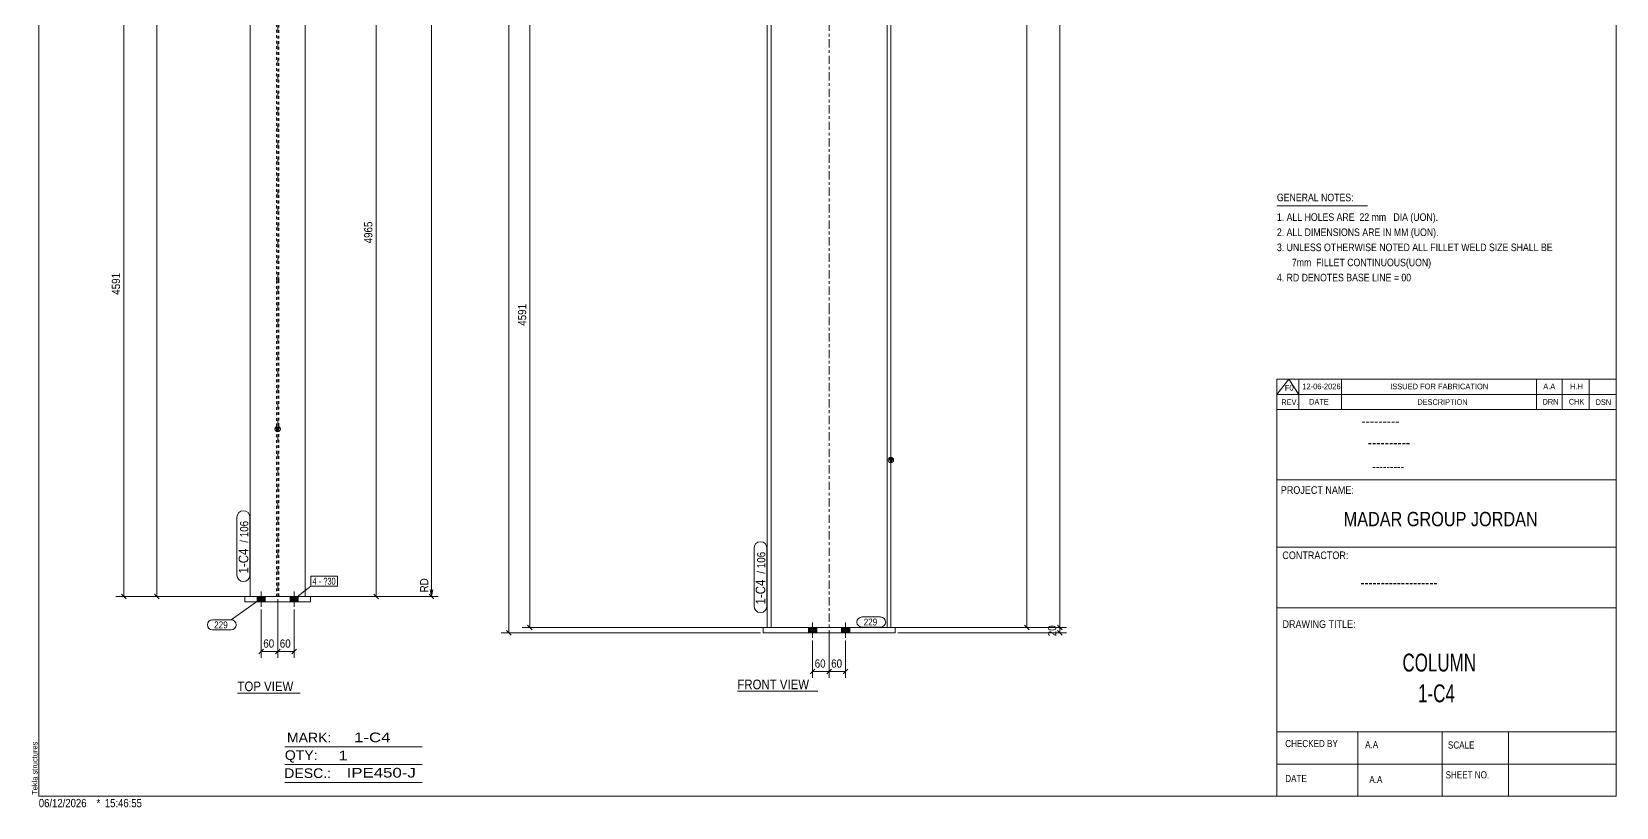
# Model space of a CAD drawing. Header units: millimetres. Extents: x 2 to 579, y 1 to 825.
# Drawn here: x 2 to 579, y 1 to 283 of the extents above; entities that cross this region are included whole.
import ezdxf

# ---------------------------------------------------------------- set-up
doc = ezdxf.new("R2010")
doc.units = ezdxf.units.MM
for name, pattern in [('XKITLINE00', [0]), ('XKITLINE01', [4, 1, -1, 1, -1]), ('XKITLINE03', [6, 3, -1, 1, -1])]:
    doc.linetypes.add(name, pattern=pattern)
for name, color, linetype, lineweight in [('Bolt', 3, 'Continuous', 0), ('BoltMark', 7, 'Continuous', 0), ('Dimensions', 7, 'Continuous', 0), ('DrawingSheet', 5, 'Continuous', 0), ('OtherObjectType', 7, 'Continuous', 0), ('Part', 2, 'Continuous', 0), ('PartMark', 7, 'Continuous', 0)]:
    doc.layers.add(name, color=color, linetype=linetype, lineweight=lineweight)
doc.styles.add('@ARIAL_UNICODE_MS_BOLD', font='ARIAL.TTF')
doc.styles.add('ARIAL', font='ARIAL.TTF')
doc.styles.add('ARIAL_NARROW', font='ARIALN.TTF')
doc.styles.add('COMIC_SANS_MS_BOLD', font='COMICBD.TTF')
doc.styles.add('SWIS721_EX_BT', font='ARIAL.TTF')
doc.styles.add('SWISSE', font='ARIAL.TTF')

# ---------------------------------------------------------------- blocks, each defined once
blk = doc.blocks.new('*A10')
at = {"layer": 'Bolt'}
for points in [[(288.04, 66.42), (288.04, 64.42), (285.04, 64.42), (285.04, 66.42)], [(288.04, 66.42), (288.04, 64.42), (285.04, 64.42), (285.04, 66.42)], [(300.04, 66.42), (300.04, 64.42), (297.04, 64.42), (297.04, 66.42)], [(300.04, 66.42), (300.04, 64.42), (297.04, 64.42), (297.04, 66.42)]]:
    blk.add_hatch(color=3, dxfattribs=at).paths.add_polyline_path(points, flags=17)
at = {"layer": 'Bolt', "color": 3, "linetype": 'XKITLINE00', "lineweight": 0}
for p, q in [((285.04, 66.42), (285.04, 64.42)), ((285.04, 66.42), (285.04, 64.42)), ((286.54, 68.17), (286.54, 62.67)), ((286.54, 68.17), (286.54, 62.67)), ((288.04, 66.42), (288.04, 64.42)), ((288.04, 66.42), (288.04, 64.42)), ((297.04, 66.42), (297.04, 64.42)), ((297.04, 66.42), (297.04, 64.42)), ((298.54, 68.17), (298.54, 62.67)), ((298.54, 68.17), (298.54, 62.67)), ((300.04, 66.42), (300.04, 64.42)), ((300.04, 66.42), (300.04, 64.42))]:
    blk.add_line(p, q, dxfattribs=at)
blk = doc.blocks.new('*A15')
at = {"layer": 'Part'}
blk.add_hatch(color=2, dxfattribs=at).paths.add_polyline_path([(314.24, 127.82), (315.84, 127.82), (315.04, 126.42)], flags=17)
at = {"layer": 'Part', "color": 7, "linetype": 'XKITLINE01', "lineweight": 0}
for p, q in [((315.04, 689.68), (270.04, 654.21)), ((271.44, 333.21), (271.44, 332.21)), ((313.64, 333.21), (313.64, 332.21)), ((270.04, 66.42), (315.04, 66.42))]:
    blk.add_line(p, q, dxfattribs=at)
at = {"layer": 'Part', "color": 2, "linetype": 'XKITLINE00', "lineweight": 0}
for p, q in [((313.64, 688.58), (313.64, 448.71)), ((315.04, 448.71), (315.04, 689.68)), ((270.04, 654.21), (270.04, 448.71)), ((271.44, 655.31), (271.44, 448.71)), ((270.04, 448.61), (270.04, 181.42)), ((271.44, 448.61), (271.44, 333.21)), ((313.64, 448.61), (313.64, 333.21)), ((315.04, 181.42), (315.04, 448.61)), ((271.44, 332.21), (271.44, 181.42)), ((313.64, 332.21), (313.64, 181.42)), ((270.04, 181.32), (270.04, 66.42)), ((271.44, 181.32), (271.44, 66.42)), ((313.64, 181.32), (313.64, 66.42)), ((315.04, 66.42), (315.04, 181.32)), ((315.04, 126.42), (314.24, 127.82)), ((314.24, 127.82), (315.84, 127.82)), ((315.84, 127.82), (315.04, 126.42))]:
    blk.add_line(p, q, dxfattribs=at)
at = {"layer": 'Part', "color": 7, "linetype": 'XKITLINE03', "lineweight": 0}
for p, q in [((292.54, 448.71), (292.54, 681.94)), ((292.54, 181.42), (292.54, 448.61)), ((292.54, 56.42), (292.54, 181.32))]:
    blk.add_line(p, q, dxfattribs=at)
at = {"layer": 'Part', "color": 2, "linetype": 'XKITLINE00', "lineweight": 0}
blk.add_circle((315.04, 127.32), 1, dxfattribs=at)
blk = doc.blocks.new('*A23')
at = {"layer": 'Part', "color": 2, "linetype": 'XKITLINE00', "lineweight": 0}
for p, q in [((316.54, 66.42), (268.54, 66.42)), ((268.54, 66.42), (268.54, 64.42)), ((316.54, 64.42), (268.54, 64.42)), ((316.54, 66.42), (316.54, 64.42))]:
    blk.add_line(p, q, dxfattribs=at)
blk = doc.blocks.new('*A33')
at = {"layer": 'Bolt'}
for points in [[(87.4, 77.7), (87.4, 75.7), (84.4, 75.7), (84.4, 77.7)], [(87.4, 77.7), (87.4, 75.7), (84.4, 75.7), (84.4, 77.7)], [(99.4, 77.7), (99.4, 75.7), (96.4, 75.7), (96.4, 77.7)], [(99.4, 77.7), (99.4, 75.7), (96.4, 75.7), (96.4, 77.7)]]:
    blk.add_hatch(color=3, dxfattribs=at).paths.add_polyline_path(points, flags=17)
at = {"layer": 'Bolt', "color": 3, "linetype": 'XKITLINE00', "lineweight": 0}
for p, q in [((84.4, 77.7), (84.4, 75.7)), ((84.4, 77.7), (84.4, 75.7)), ((85.9, 79.45), (85.9, 73.95)), ((85.9, 79.45), (85.9, 73.95)), ((87.4, 77.7), (87.4, 75.7)), ((87.4, 77.7), (87.4, 75.7)), ((96.4, 77.7), (96.4, 75.7)), ((96.4, 77.7), (96.4, 75.7)), ((97.9, 79.45), (97.9, 73.95)), ((97.9, 79.45), (97.9, 73.95)), ((99.4, 77.7), (99.4, 75.7)), ((99.4, 77.7), (99.4, 75.7))]:
    blk.add_line(p, q, dxfattribs=at)
blk = doc.blocks.new('*A38')
at = {"layer": 'Part'}
blk.add_hatch(color=2, dxfattribs=at).paths.add_polyline_path([(91.1, 139.1), (92.7, 139.1), (91.9, 137.7)], flags=17)
at = {"layer": 'Part', "color": 7, "linetype": 'XKITLINE01', "lineweight": 0}
for p, q in [((81.9, 700.96), (81.9, 459.99)), ((101.9, 700.96), (81.9, 700.96)), ((81.9, 699.86), (91.45, 699.86)), ((91.45, 699.86), (91.45, 459.99)), ((92.35, 459.99), (92.35, 699.86)), ((92.35, 699.86), (101.9, 699.86)), ((101.9, 459.99), (101.9, 700.96)), ((81.9, 666.59), (91.45, 666.59)), ((81.9, 665.48), (101.9, 665.48)), ((92.35, 666.59), (101.9, 666.59)), ((81.9, 459.89), (81.9, 306.96)), ((91.45, 459.89), (91.45, 192.7)), ((92.35, 192.7), (92.35, 459.89)), ((101.9, 306.96), (101.9, 459.89)), ((91.45, 192.6), (91.45, 77.7)), ((92.35, 77.7), (92.35, 192.6)), ((81.9, 77.7), (101.9, 77.7))]:
    blk.add_line(p, q, dxfattribs=at)
at = {"layer": 'Part', "color": 7, "linetype": 'XKITLINE03', "lineweight": 0}
for p, q in [((91.9, 459.99), (91.9, 693.22)), ((91.9, 192.7), (91.9, 459.89)), ((91.9, 67.7), (91.9, 192.6))]:
    blk.add_line(p, q, dxfattribs=at)
at = {"layer": 'Part', "color": 2, "linetype": 'XKITLINE00', "lineweight": 0}
for p, q in [((81.9, 192.7), (81.9, 306.96)), ((101.9, 306.96), (101.9, 192.7)), ((81.9, 77.7), (81.9, 192.6)), ((101.9, 192.6), (101.9, 77.7)), ((91.9, 137.7), (91.1, 139.1)), ((91.1, 139.1), (92.7, 139.1)), ((92.7, 139.1), (91.9, 137.7))]:
    blk.add_line(p, q, dxfattribs=at)
blk.add_circle((91.9, 138.6), 1, dxfattribs=at)
blk = doc.blocks.new('*A46')
at = {"layer": 'Part', "color": 2, "linetype": 'XKITLINE00', "lineweight": 0}
for p, q in [((79.9, 75.7), (79.9, 77.7)), ((79.9, 77.7), (103.9, 77.7)), ((103.9, 75.7), (79.9, 75.7)), ((103.9, 77.7), (103.9, 75.7))]:
    blk.add_line(p, q, dxfattribs=at)
blk = doc.blocks.new('*A78')
at = {"layer": 'DrawingSheet', "color": 5, "linetype": 'XKITLINE00', "lineweight": 0}
for p, q in [((579, 825), (5, 825)), ((5, 825), (5, 5)), ((579, 5), (579, 825)), ((5, 5), (579, 5))]:
    blk.add_line(p, q, dxfattribs=at)
at = {"layer": 'DrawingSheet', "color": 5, "style": 'ARIAL', "width": 0.85}
blk.add_text('Tekla structures', height=2, rotation=90, dxfattribs=at).set_placement((4.5, 5.5))
blk = doc.blocks.new('*A80')
at = {"layer": 'OtherObjectType', "color": 7, "linetype": 'XKITLINE00', "lineweight": 0}
blk.add_line((455.5, 219.82), (488.5, 219.82), dxfattribs=at)
at = {"layer": 'OtherObjectType', "color": 7, "style": 'ARIAL_NARROW', "width": 1.008832}
for s, p in [('GENERAL NOTES:', (455.5, 221.47)), ('1. ALL HOLES ARE  22 mm   DIA (UON).', (455.5, 214.32)), ('2. ALL DIMENSIONS ARE IN MM (UON).', (455.5, 208.82)), ('3. UNLESS OTHERWISE NOTED ALL FILLET WELD SIZE SHALL BE', (455.5, 203.32)), ('7mm  FILLET CONTINUOUS(UON)', (460.95, 197.82)), ('4. RD DENOTES BASE LINE = 00', (455.5, 192.32))]:
    blk.add_text(s, height=2.75, dxfattribs=at).set_placement(p)
blk = doc.blocks.new('*A81')
at = {"layer": 'OtherObjectType', "color": 7, "linetype": 'XKITLINE00', "lineweight": 0}
for p, q in [((455.5, 156.76), (579, 156.76)), ((455.5, 151.21), (459.82, 156.76)), ((455.5, 151.21), (455.5, 156.76)), ((459.82, 156.76), (463.53, 151.21)), ((463.53, 151.21), (463.53, 156.76)), ((478.97, 151.21), (478.97, 156.76)), ((549.98, 151.21), (549.98, 156.76)), ((559.24, 151.21), (559.24, 156.76)), ((569.12, 151.21), (569.12, 156.76)), ((579, 151.21), (579, 156.76)), ((455.5, 151.21), (579, 151.21)), ((455.5, 145.65), (455.5, 151.21)), ((459.21, 151.21), (579, 151.21)), ((463.53, 145.65), (463.53, 151.21)), ((478.97, 145.65), (478.97, 151.21)), ((549.98, 145.65), (549.98, 151.21)), ((559.24, 145.65), (559.24, 151.21)), ((569.12, 145.65), (569.12, 151.21)), ((579, 145.65), (579, 151.21))]:
    blk.add_line(p, q, dxfattribs=at)
at = {"layer": 'OtherObjectType', "color": 7, "style": 'ARIAL_NARROW'}
for s, height, width, p in [('F0', 2.058, 1.008832, (458.4, 152.59)), ('12-06-2026', 2.058, 1.008832, (464.76, 153.06)), ('ISSUED FOR FABRICATION', 2.0583, 1.008832, (496.71, 153.06)), ('A.A', 2.058, 1.008832, (552.4, 153.06)), ('H.H', 2.058, 1.008832, (562.13, 153.06)), ('REV.', 2.058, 0.907949, (457.13, 147.31)), ('DATE', 2.058, 0.907949, (467.23, 147.5)), ('DESCRIPTION', 2.0583, 0.907949, (506.61, 147.39)), ('DRN', 2.058, 0.907949, (552.17, 147.47)), ('CHK', 2.058, 0.907949, (561.72, 147.5)), ('DSN', 2.058, 0.907949, (571.47, 147.35))]:
    blk.add_text(s, height=height, dxfattribs=dict(at, width=width)).set_placement(p)
blk = doc.blocks.new('*A82')
at = {"layer": 'OtherObjectType', "color": 6, "linetype": 'XKITLINE00', "lineweight": 0}
for p, q in [((94.5, 23), (144.5, 23)), ((94.5, 16.5), (144.5, 16.5)), ((94.5, 10), (144.5, 10))]:
    blk.add_line(p, q, dxfattribs=at)
at = {"layer": 'OtherObjectType', "color": 6, "style": 'ARIAL_NARROW'}
for s, width, p in [('MARK:', 1.275, (95.27, 24.58)), ('1-C4', 1.525501, (119.69, 24.65)), ('QTY:', 1.275, (94.5, 18.19)), ('1', 1.525501, (113.99, 18.05)), ('DESC.:', 1.275, (94.29, 11.63)), ('IPE450-J', 1.525501, (117, 11.79))]:
    blk.add_text(s, height=3.5, dxfattribs=dict(at, width=width)).set_placement(p)
blk = doc.blocks.new('*A83')
at = {"layer": 'OtherObjectType', "color": 2, "linetype": 'XKITLINE00', "lineweight": 0}
for p, q in [((455.5, 145.65), (579, 145.65)), ((455.5, 5), (455.5, 145.64)), ((578.98, 145.64), (579, 5)), ((579, 120.14), (455.5, 120.14)), ((455.5, 95.63), (579, 95.63)), ((579, 73.49), (455.5, 73.49)), ((579, 28.4), (455.5, 28.4)), ((484.94, 28.4), (484.94, 5)), ((515.62, 5), (515.62, 28.4)), ((539.75, 5), (539.75, 28.4)), ((579, 16.7), (455.5, 16.7)), ((579, 5), (455.5, 5))]:
    blk.add_line(p, q, dxfattribs=at)
at = {"layer": 'OtherObjectType', "color": 4, "style": '@ARIAL_UNICODE_MS_BOLD', "width": 0.85}
blk.add_text('---------', height=3.9, dxfattribs=at).set_placement((486.23, 139.59))
at = {"layer": 'OtherObjectType', "color": 7, "style": 'ARIAL', "width": 0.85}
for s, height, p in [('----------', 3.9, (488.56, 131.77)), ('---------', 3.25, (490.21, 123.31))]:
    blk.add_text(s, height=height, dxfattribs=at).set_placement(p)
at = {"layer": 'OtherObjectType', "color": 3, "width": 0.85}
for s, style, p in [('PROJECT NAME:', 'SWIS721_EX_BT', (456.92, 115.01)), ('CONTRACTOR:', 'SWISSE', (457.47, 91.27)), ('DRAWING TITLE:', 'SWIS721_EX_BT', (457.53, 66.24))]:
    blk.add_text(s, height=2.7618, dxfattribs=dict(at, style=style)).set_placement(p)
at = {"layer": 'OtherObjectType', "color": 7, "width": 0.85}
for s, height, p in [('MADAR GROUP JORDAN', 5.2, (479.79, 103.23)), ('CHECKED BY', 2.592, (458.53, 22.86)), ('A.A', 2.592, (487.61, 22.45)), ('SCALE', 2.592, (517.74, 22.33)), ('DATE', 2.592, (458.54, 10.16)), ('A.A', 2.592, (489.14, 9.76)), ('SHEET NO.', 2.592, (516.87, 11.49))]:
    blk.add_text(s, height=height, dxfattribs=at).set_placement(p)
at = {"layer": 'OtherObjectType', "color": 1}
for s, height, style, width, p in [('-------------------', 3.9, 'COMIC_SANS_MS_BOLD', 0.85, (485.87, 80.86)), ('COLUMN', 6.5, 'ARIAL', 0.68, (501.19, 50.37)), ('1-C4', 6.5, 'ARIAL', 0.68, (506.88, 39.17))]:
    blk.add_text(s, height=height, dxfattribs=dict(at, style=style, width=width)).set_placement(p)
blk = doc.blocks.new('*A85')
at = {"layer": 'OtherObjectType', "color": 7, "style": 'ARIAL_NARROW', "width": 1.008832}
for s, p in [('06/12/2026', (4.99, 1)), ('*', (26, 1)), ('15:46:55', (29, 1))]:
    blk.add_text(s, height=3, dxfattribs=at).set_placement(p)
blk = doc.blocks.new('*A86')
at = {"layer": 'Dimensions', "color": 7, "linetype": 'XKITLINE00', "lineweight": 0}
for p, q in [((333.24, 708.31), (173.2, 708.31)), ((175.2, 709.16), (176.9, 707.46)), ((176.05, 64.42), (176.05, 708.31)), ((267.54, 64.42), (173.2, 64.42)), ((175.2, 65.27), (176.9, 63.57))]:
    blk.add_line(p, q, dxfattribs=at)
at = {"layer": 'Dimensions', "color": 3}
for p in [(176.05, 708.31), (176.05, 64.42)]:
    blk.add_point(p, dxfattribs=at)
at = {"layer": 'Dimensions', "color": 3, "style": 'ARIAL', "width": 0.85}
blk.add_text('9162', height=3, rotation=90.00021, dxfattribs=at).set_placement((174.7, 381.91))
blk = doc.blocks.new('*A87')
at = {"layer": 'Dimensions', "color": 7, "linetype": 'XKITLINE00', "lineweight": 0}
for p, q in [((316.04, 66.42), (378.94, 66.42)), ((317.54, 64.42), (378.94, 64.42)), ((375.69, 67.27), (377.38, 65.57)), ((375.69, 65.27), (377.38, 63.57)), ((376.54, 64.42), (376.54, 66.42))]:
    blk.add_line(p, q, dxfattribs=at)
at = {"layer": 'Dimensions', "color": 3}
for p in [(376.54, 66.42), (376.54, 64.42)]:
    blk.add_point(p, dxfattribs=at)
at = {"layer": 'Dimensions', "color": 3, "style": 'ARIAL', "width": 0.85}
blk.add_text('20', height=3, rotation=90.00021, dxfattribs=at).set_placement((375.19, 63.19))
blk = doc.blocks.new('*A95')
at = {"layer": 'Dimensions', "color": 7, "linetype": 'XKITLINE00', "lineweight": 0}
for p, q in [((292.54, 65.42), (292.54, 48.02)), ((286.54, 61.67), (286.54, 48.02)), ((287.38, 51.27), (285.69, 49.57)), ((286.54, 50.42), (292.54, 50.42)), ((293.38, 51.27), (291.69, 49.57))]:
    blk.add_line(p, q, dxfattribs=at)
at = {"layer": 'Dimensions', "color": 3}
for p in [(286.54, 50.42), (292.54, 50.42)]:
    blk.add_point(p, dxfattribs=at)
at = {"layer": 'Dimensions', "color": 3, "style": 'ARIAL', "width": 0.85}
blk.add_text('60', height=3, dxfattribs=at).set_placement((287.31, 51.77))
blk = doc.blocks.new('*A96')
at = {"layer": 'Dimensions', "color": 7, "linetype": 'XKITLINE00', "lineweight": 0}
for p, q in [((292.54, 65.42), (292.54, 48.02)), ((298.54, 61.67), (298.54, 48.02)), ((293.38, 51.27), (291.69, 49.57)), ((292.54, 50.42), (298.54, 50.42)), ((299.38, 51.27), (297.69, 49.57))]:
    blk.add_line(p, q, dxfattribs=at)
at = {"layer": 'Dimensions', "color": 3}
for p in [(292.54, 50.42), (298.54, 50.42)]:
    blk.add_point(p, dxfattribs=at)
at = {"layer": 'Dimensions', "color": 3, "style": 'ARIAL', "width": 0.85}
blk.add_text('60', height=3, dxfattribs=at).set_placement((293.31, 51.77))
blk = doc.blocks.new('*A103')
at = {"layer": 'PartMark', "color": 7, "linetype": 'XKITLINE00', "lineweight": 0}
for p, q in [((304.52, 70.22), (311.29, 70.22)), ((304.52, 66.52), (311.29, 66.52))]:
    blk.add_line(p, q, dxfattribs=at)
for centre, start, end in [((304.52, 68.37), 90, 270), ((311.29, 68.37), 270, 90)]:
    blk.add_arc(centre, 1.85, start, end, dxfattribs=at)
at = {"layer": 'PartMark', "color": 3, "style": 'ARIAL', "width": 0.85}
blk.add_text('229', height=2.5, dxfattribs=at).set_placement((305.12, 67.12))
blk = doc.blocks.new('*A107')
at = {"layer": 'PartMark', "color": 7, "linetype": 'XKITLINE00', "lineweight": 0}
for p, q in [((265.24, 74.17), (265.24, 95.22)), ((269.94, 74.17), (269.94, 95.22))]:
    blk.add_line(p, q, dxfattribs=at)
for centre, start, end in [((267.59, 95.22), 0, 180), ((267.59, 74.17), 180, 0)]:
    blk.add_arc(centre, 2.35, start, end, dxfattribs=at)
at = {"layer": 'PartMark', "color": 3, "style": 'ARIAL', "width": 0.85}
for s, p in [('106', (269.34, 87.95)), ('/', (269.34, 85.93))]:
    blk.add_text(s, height=3, rotation=90.00021, dxfattribs=at).set_placement(p)
at = {"layer": 'PartMark', "color": 1, "style": 'ARIAL', "width": 0.85}
blk.add_text('1-C4', height=3.5, rotation=90.00021, dxfattribs=at).set_placement((269.34, 74.77))
blk = doc.blocks.new('*A113')
at = {"layer": 'OtherObjectType', "color": 7, "linetype": 'XKITLINE00', "lineweight": 0}
blk.add_line((259.17, 43.17), (288.47, 43.17), dxfattribs=at)
at = {"layer": 'OtherObjectType', "color": 7, "style": 'ARIAL', "width": 0.85}
blk.add_text('FRONT VIEW', height=3.5, dxfattribs=at).set_placement((259.17, 43.92))
blk = doc.blocks.new('*A122')
at = {"layer": 'Dimensions', "color": 7, "linetype": 'XKITLINE00', "lineweight": 0}
for p, q in [((316.04, 689.68), (378.94, 689.68)), ((375.69, 690.53), (377.38, 688.83)), ((376.54, 66.42), (376.54, 689.68)), ((316.04, 66.42), (378.94, 66.42)), ((375.69, 67.27), (377.38, 65.57))]:
    blk.add_line(p, q, dxfattribs=at)
at = {"layer": 'Dimensions', "color": 3}
for p in [(376.54, 689.68), (376.54, 66.42)]:
    blk.add_point(p, dxfattribs=at)
at = {"layer": 'Dimensions', "color": 3, "style": 'ARIAL', "width": 0.85}
blk.add_text('8956', height=3, rotation=90.00021, dxfattribs=at).set_placement((375.19, 373.6))
blk = doc.blocks.new('*A124')
at = {"layer": 'Dimensions', "color": 7, "linetype": 'XKITLINE00', "lineweight": 0}
for p, q in [((270.44, 294.82), (180.86, 294.82)), ((182.86, 295.67), (184.56, 293.97)), ((183.71, 66.42), (183.71, 294.82)), ((269.04, 66.42), (180.86, 66.42)), ((182.86, 67.27), (184.56, 65.57))]:
    blk.add_line(p, q, dxfattribs=at)
at = {"layer": 'Dimensions', "color": 3}
for p in [(183.71, 294.82), (183.71, 66.42)]:
    blk.add_point(p, dxfattribs=at)
at = {"layer": 'Dimensions', "color": 3, "style": 'ARIAL', "width": 0.85}
blk.add_text('4591', height=3, dxfattribs=at).set_placement((185.01, 296.02))
blk.add_text('4591', height=3, rotation=90.00021, dxfattribs=at).set_placement((182.36, 176.17))
blk = doc.blocks.new('*A126')
at = {"layer": 'Dimensions', "color": 7, "linetype": 'XKITLINE00', "lineweight": 0}
for p, q in [((363.69, 582.95), (365.38, 581.25)), ((334.04, 582.1), (366.94, 582.1)), ((364.54, 66.42), (364.54, 582.1)), ((316.04, 66.42), (366.94, 66.42)), ((363.69, 67.27), (365.38, 65.57))]:
    blk.add_line(p, q, dxfattribs=at)
at = {"layer": 'Dimensions', "color": 3}
for p in [(364.54, 582.1), (364.54, 66.42)]:
    blk.add_point(p, dxfattribs=at)
at = {"layer": 'Dimensions', "color": 3, "style": 'ARIAL', "width": 0.85}
blk.add_text('7880', height=3, dxfattribs=at).set_placement((354.34, 583.3))
blk.add_text('7880', height=3, rotation=90.00021, dxfattribs=at).set_placement((363.19, 319.81))
blk = doc.blocks.new('*A130')
at = {"layer": 'Dimensions', "color": 7, "linetype": 'XKITLINE00', "lineweight": 0}
for p, q in [((91.9, 76.7), (91.9, 55.3)), ((85.9, 72.95), (85.9, 55.3)), ((86.75, 58.55), (85.05, 56.85)), ((85.9, 57.7), (91.9, 57.7)), ((92.75, 58.55), (91.05, 56.85))]:
    blk.add_line(p, q, dxfattribs=at)
at = {"layer": 'Dimensions', "color": 3}
for p in [(85.9, 57.7), (91.9, 57.7)]:
    blk.add_point(p, dxfattribs=at)
at = {"layer": 'Dimensions', "color": 3, "style": 'ARIAL', "width": 0.85}
blk.add_text('60', height=3, dxfattribs=at).set_placement((86.67, 59.05))
blk = doc.blocks.new('*A131')
at = {"layer": 'Dimensions', "color": 7, "linetype": 'XKITLINE00', "lineweight": 0}
for p, q in [((91.9, 76.7), (91.9, 55.3)), ((97.9, 72.95), (97.9, 55.3)), ((92.75, 58.55), (91.05, 56.85)), ((91.9, 57.7), (97.9, 57.7)), ((98.75, 58.55), (97.05, 56.85))]:
    blk.add_line(p, q, dxfattribs=at)
at = {"layer": 'Dimensions', "color": 3}
for p in [(91.9, 57.7), (97.9, 57.7)]:
    blk.add_point(p, dxfattribs=at)
at = {"layer": 'Dimensions', "color": 3, "style": 'ARIAL', "width": 0.85}
blk.add_text('60', height=3, dxfattribs=at).set_placement((92.67, 59.05))
blk = doc.blocks.new('*A136')
at = {"layer": 'BoltMark', "color": 7, "linetype": 'XKITLINE00', "lineweight": 0}
for p, q in [((97.9, 76.7), (104.01, 81.37)), ((104.01, 85.07), (113.7, 85.07)), ((104.01, 81.37), (104.01, 85.07)), ((104.01, 81.37), (113.7, 81.37)), ((113.7, 81.37), (113.7, 85.07))]:
    blk.add_line(p, q, dxfattribs=at)
at = {"layer": 'BoltMark', "color": 3, "style": 'ARIAL_NARROW', "width": 0.85}
for s, p in [('4', (104.61, 81.97)), ('-', (106.88, 81.97)), ('?30', (108.54, 81.97))]:
    blk.add_text(s, height=2.5, dxfattribs=at).set_placement(p)
blk = doc.blocks.new('*A143')
at = {"layer": 'PartMark', "color": 7, "linetype": 'XKITLINE00', "lineweight": 0}
for p, q in [((84.73, 76.13), (74.94, 69.19)), ((68.18, 69.19), (74.94, 69.19)), ((68.18, 65.49), (74.94, 65.49))]:
    blk.add_line(p, q, dxfattribs=at)
for centre, start, end in [((68.18, 67.34), 90, 270), ((74.94, 67.34), 270, 90)]:
    blk.add_arc(centre, 1.85, start, end, dxfattribs=at)
at = {"layer": 'PartMark', "color": 3, "style": 'ARIAL', "width": 0.85}
blk.add_text('229', height=2.5, dxfattribs=at).set_placement((68.78, 66.09))
blk = doc.blocks.new('*A151')
at = {"layer": 'PartMark', "color": 7, "linetype": 'XKITLINE00', "lineweight": 0}
for p, q in [((77.1, 85.45), (77.1, 106.5)), ((81.8, 85.45), (81.8, 106.5))]:
    blk.add_line(p, q, dxfattribs=at)
for centre, start, end in [((79.45, 106.5), 0, 180), ((79.45, 85.45), 180, 0)]:
    blk.add_arc(centre, 2.35, start, end, dxfattribs=at)
at = {"layer": 'PartMark', "color": 3, "style": 'ARIAL', "width": 0.85}
for s, p in [('106', (81.2, 99.22)), ('/', (81.2, 97.21))]:
    blk.add_text(s, height=3, rotation=90.00021, dxfattribs=at).set_placement(p)
at = {"layer": 'PartMark', "color": 1, "style": 'ARIAL', "width": 0.85}
blk.add_text('1-C4', height=3.5, rotation=90.00021, dxfattribs=at).set_placement((81.2, 86.05))
blk = doc.blocks.new('*A153')
at = {"layer": 'OtherObjectType', "color": 7, "linetype": 'XKITLINE00', "lineweight": 0}
blk.add_line((77.27, 42.47), (100.09, 42.47), dxfattribs=at)
at = {"layer": 'OtherObjectType', "color": 7, "style": 'ARIAL', "width": 0.85}
blk.add_text('TOP VIEW', height=3.5, dxfattribs=at).set_placement((77.27, 43.22))
blk = doc.blocks.new('*A154')
at = {"layer": 'Dimensions', "color": 7, "linetype": 'XKITLINE00', "lineweight": 0}
for p, q in [((94.27, 573.44), (150.3, 573.44)), ((147.05, 574.29), (148.75, 572.6)), ((147.9, 77.7), (147.9, 573.44)), ((147.9, 84.92), (147.9, 77.7)), ((102.9, 77.7), (150.3, 77.7)), ((102.9, 77.7), (150.3, 77.7)), ((147.05, 78.55), (148.75, 76.85)), ((147.4, 80.2), (147.9, 77.7)), ((148.4, 80.2), (147.9, 77.7))]:
    blk.add_line(p, q, dxfattribs=at)
at = {"layer": 'Dimensions', "color": 3}
for p in [(147.9, 573.44), (147.9, 77.7)]:
    blk.add_point(p, dxfattribs=at)
at = {"layer": 'Dimensions', "color": 7}
blk.add_point((147.9, 77.7), dxfattribs=at)
at = {"layer": 'Dimensions', "color": 3, "style": 'ARIAL', "width": 0.85}
blk.add_text('7681', height=3, dxfattribs=at).set_placement((133.2, 574.64))
for s, p in [('7681', (146.55, 321.12)), ('RD', (146.7, 79.14))]:
    blk.add_text(s, height=3, rotation=90.00021, dxfattribs=at).set_placement(p)
blk = doc.blocks.new('*A157')
at = {"layer": 'Dimensions', "color": 7, "linetype": 'XKITLINE00', "lineweight": 0}
for p, q in [((77.45, 343.49), (130.12, 343.49)), ((126.87, 344.34), (128.57, 342.64)), ((127.72, 77.7), (127.72, 343.49)), ((102.9, 77.7), (130.12, 77.7)), ((126.87, 78.55), (128.57, 76.85))]:
    blk.add_line(p, q, dxfattribs=at)
at = {"layer": 'Dimensions', "color": 3}
for p in [(127.72, 343.49), (127.72, 77.7)]:
    blk.add_point(p, dxfattribs=at)
at = {"layer": 'Dimensions', "color": 3, "style": 'ARIAL', "width": 0.85}
blk.add_text('4965', height=3, dxfattribs=at).set_placement((117.52, 344.69))
blk.add_text('4965', height=3, rotation=90.00021, dxfattribs=at).set_placement((126.37, 206.14))
blk = doc.blocks.new('*A159')
at = {"layer": 'Dimensions', "color": 7, "linetype": 'XKITLINE00', "lineweight": 0}
for p, q in [((81.45, 306.1), (33.05, 306.1)), ((35.05, 306.95), (36.75, 305.25)), ((35.9, 77.7), (35.9, 306.1)), ((80.9, 77.7), (33.05, 77.7)), ((35.05, 78.55), (36.75, 76.85))]:
    blk.add_line(p, q, dxfattribs=at)
at = {"layer": 'Dimensions', "color": 3}
for p in [(35.9, 306.1), (35.9, 77.7)]:
    blk.add_point(p, dxfattribs=at)
at = {"layer": 'Dimensions', "color": 3, "style": 'ARIAL', "width": 0.85}
blk.add_text('4591', height=3, dxfattribs=at).set_placement((37.2, 307.3))
blk.add_text('4591', height=3, rotation=90.00021, dxfattribs=at).set_placement((34.55, 187.45))
blk = doc.blocks.new('*A161')
at = {"layer": 'Dimensions', "color": 7, "linetype": 'XKITLINE00', "lineweight": 0}
for p, q in [((84.5, 582.68), (45.05, 582.68)), ((47.05, 583.53), (48.75, 581.83)), ((47.9, 77.7), (47.9, 582.68)), ((80.9, 77.7), (45.05, 77.7)), ((47.05, 78.55), (48.75, 76.85))]:
    blk.add_line(p, q, dxfattribs=at)
at = {"layer": 'Dimensions', "color": 3}
for p in [(47.9, 582.68), (47.9, 77.7)]:
    blk.add_point(p, dxfattribs=at)
at = {"layer": 'Dimensions', "color": 3, "style": 'ARIAL', "width": 0.85}
blk.add_text('7773', height=3, dxfattribs=at).set_placement((49.2, 583.88))
blk.add_text('7773', height=3, rotation=90.00021, dxfattribs=at).set_placement((46.55, 325.74))

msp = doc.modelspace()

# ---------------------------------------------------------------- block references
at = {"lineweight": 0}
for name in ['*A78', '*A86', '*A122', '*A161', '*A126', '*A154', '*A157', '*A159', '*A124', '*A80', '*A81', '*A83', '*A151', '*A107', '*A136', '*A143', '*A46', '*A33', '*A130', '*A131', '*A103', '*A23', '*A10', '*A95', '*A96', '*A87', '*A153', '*A113', '*A82', '*A85']:
    msp.add_blockref(name, (0, 0), dxfattribs=at)
at = {"layer": 'Part', "lineweight": 0}
for name in ['*A38', '*A15']:
    msp.add_blockref(name, (0, 0), dxfattribs=at)

doc.saveas('drawing.dxf')
